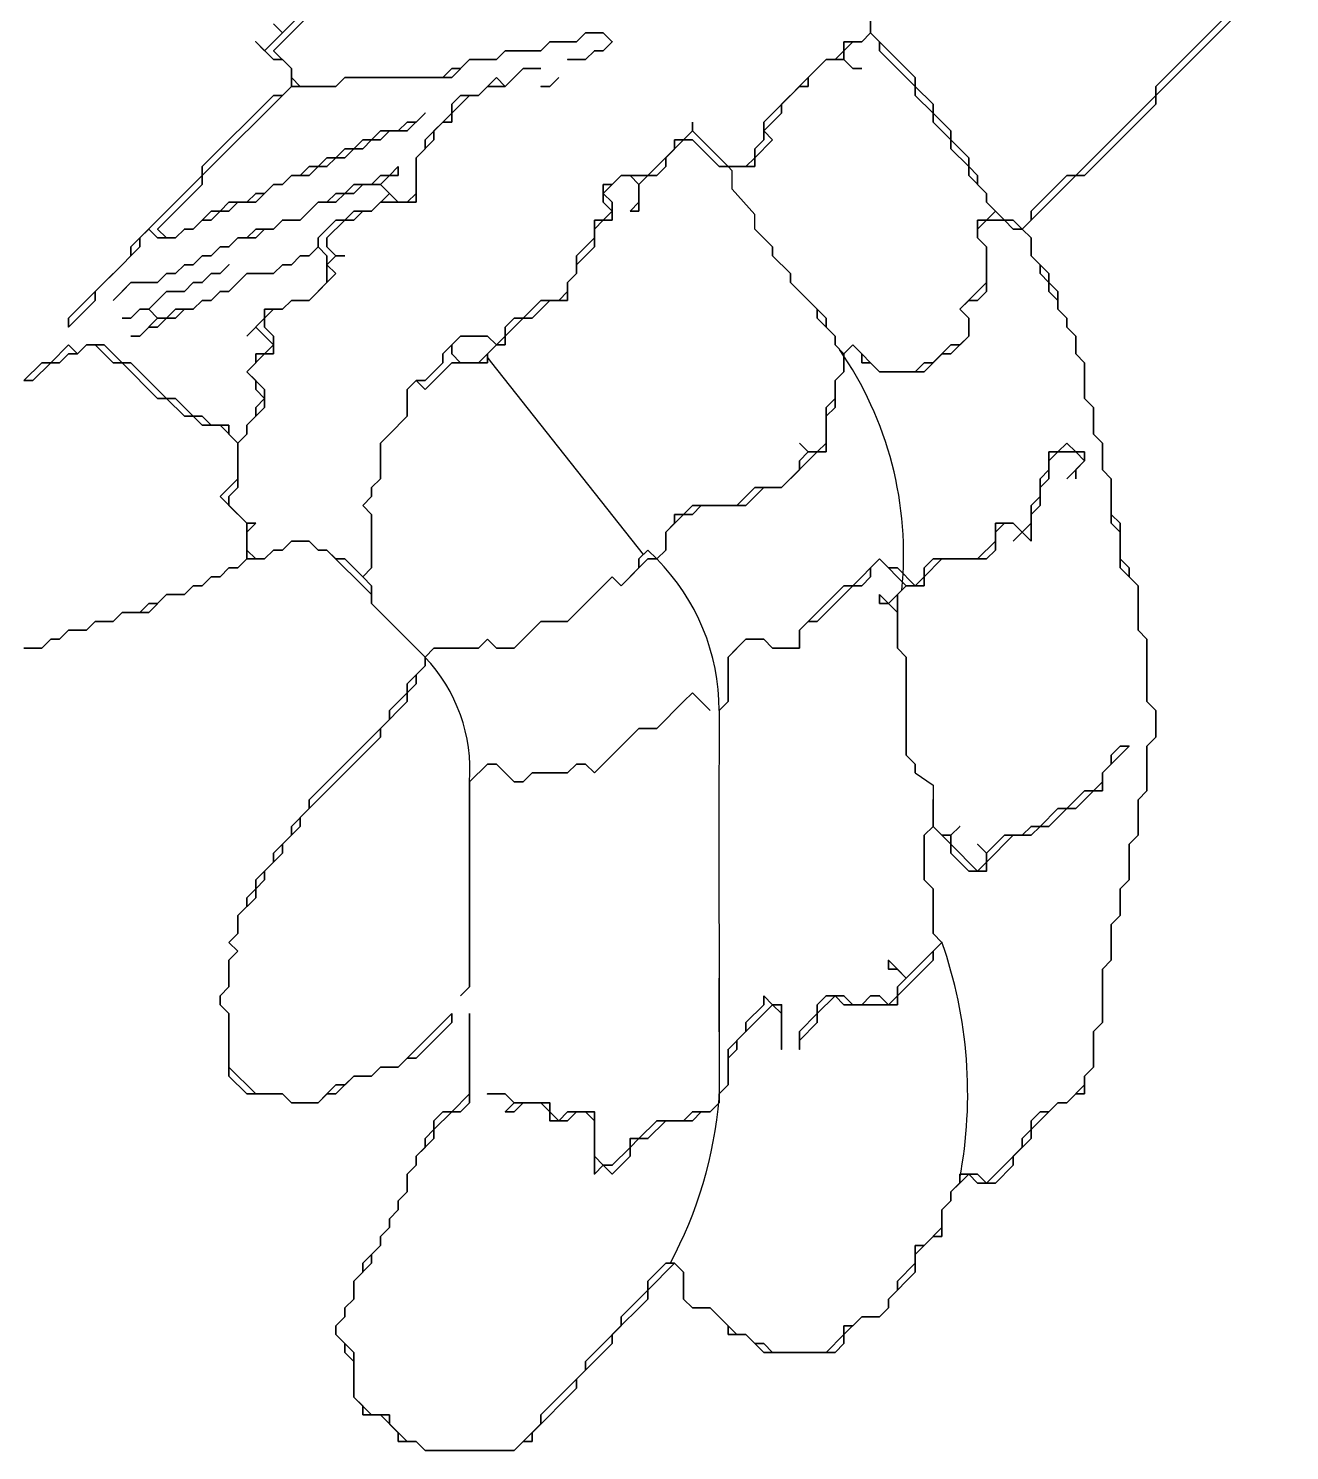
# Model space of a CAD drawing. Header units: millimetres. Extents: x 0.67 to 7.47, y 0.49 to 4.89.
# Drawn here: x 5.146 to 7.111, y 0.487 to 2.703 of the extents above; entities that cross this region are included whole.
import ezdxf

# ---------------------------------------------------------------- set-up
doc = ezdxf.new("R2010")
doc.units = ezdxf.units.MM
doc.layers.add('PDF_幾何圖形', color=7, linetype='Continuous')

msp = doc.modelspace()

# ---------------------------------------------------------------- linework, layer by layer
for p, q in [((6.2429, 2.4806), (6.2363, 2.4872)), ((6.2429, 2.4519), (6.2429, 2.4806)), ((6.278, 2.4129), (6.2429, 2.4519)), ((6.278, 2.39), (6.278, 2.4129)), ((5.8683, 2.1817), (5.8613, 2.1905)), ((6.1044, 1.8831), (5.8683, 2.1817)), ((6.528, 1.5428), (6.5558, 1.5236)), ((6.5558, 1.5236), (6.5558, 1.5011)), ((6.2224, 1.14), (6.2224, 1.0428))]:
    msp.add_line(p, q)
for centre, radius, start, end in [((5.9485, 1.8828), 0.5614, 354.3515, 34.7174), ((5.8871, 1.64), 0.3353, 0, 44.7603), ((5.5774, 1.5471), 0.2567, 355.9431, 43.3646), ((53.9636, 1.4317), 47.7416, 179.74997, 180.25003), ((5.8944, 1.0429), 0.7153, 349.3648, 19.2673), ((5.5674, 1.0907), 0.6573, 331.6773, 355.2085)]:
    msp.add_arc(centre, radius, start, end)
at = {"layer": 'PDF_幾何圖形', "lineweight": 35}
for p, q in [((7.1113, 2.8206), (6.903, 2.6122)), ((6.903, 2.5983), (7.1113, 2.8067)), ((6.4585, 2.6956), (6.4585, 2.7233)), ((6.4585, 2.7095), (6.4585, 2.6956)), ((6.4169, 2.6678), (6.4308, 2.6817)), ((6.4446, 2.6817), (6.4169, 2.6817)), ((6.4169, 2.6817), (6.4169, 2.6678)), ((6.4308, 2.6817), (6.4446, 2.6817)), ((6.4446, 2.6817), (6.4585, 2.6956)), ((6.4585, 2.6956), (6.4446, 2.6817)), ((6.4585, 2.6956), (6.4724, 2.6817)), ((6.528, 2.6261), (6.4585, 2.6956)), ((6.4724, 2.6817), (6.4724, 2.6678)), ((6.4169, 2.6678), (6.403, 2.6539)), ((6.4169, 2.6539), (6.4169, 2.6678)), ((6.4724, 2.6678), (6.528, 2.6122)), ((5.8891, 2.6122), (5.9169, 2.64)), ((5.9169, 2.64), (5.8891, 2.6122)), ((5.9169, 2.64), (5.9446, 2.64)), ((5.9446, 2.64), (5.9169, 2.64)), ((6.3891, 2.6539), (6.2919, 2.5567)), ((6.3613, 2.6261), (6.3891, 2.6539)), ((6.3891, 2.6539), (6.4169, 2.6539)), ((6.403, 2.6539), (6.3891, 2.6539)), ((6.4169, 2.6539), (6.4308, 2.64)), ((6.4308, 2.64), (6.4169, 2.6539)), ((6.4308, 2.64), (6.4446, 2.64)), ((6.4446, 2.64), (6.4308, 2.64)), ((5.8752, 2.6261), (5.8474, 2.5983)), ((5.8891, 2.6122), (5.8752, 2.6261)), ((6.3613, 2.6122), (6.3613, 2.6261)), ((6.528, 2.6122), (6.528, 2.6261)), ((5.8058, 2.5706), (5.8335, 2.5983)), ((5.8196, 2.5983), (5.8058, 2.5845)), ((5.8474, 2.5983), (5.8196, 2.5983)), ((5.8335, 2.5983), (5.8474, 2.5983)), ((5.8474, 2.5983), (5.8613, 2.6122)), ((5.8613, 2.6122), (5.8891, 2.6122)), ((6.3196, 2.5845), (6.3474, 2.6122)), ((6.3474, 2.6122), (6.3613, 2.6122)), ((6.528, 2.6122), (6.528, 2.5983)), ((6.5558, 2.5845), (6.528, 2.6122)), ((6.528, 2.5983), (6.5558, 2.5706)), ((6.903, 2.5983), (6.778, 2.4733)), ((6.903, 2.6122), (6.903, 2.5983)), ((6.903, 2.5845), (6.903, 2.5983)), ((5.8058, 2.5706), (5.7641, 2.5289)), ((5.8058, 2.5845), (5.8058, 2.5706)), ((5.8058, 2.5567), (5.8058, 2.5706)), ((6.2919, 2.5428), (6.3196, 2.5706)), ((6.3196, 2.5706), (6.3196, 2.5845)), ((6.5558, 2.5706), (6.5558, 2.5845)), ((6.5558, 2.5706), (6.5558, 2.5567)), ((6.5835, 2.5428), (6.5558, 2.5706)), ((6.7919, 2.4733), (6.903, 2.5845)), ((5.778, 2.5428), (5.7919, 2.5567)), ((5.7919, 2.5567), (5.8058, 2.5567)), ((6.1808, 2.5428), (6.1808, 2.5567)), ((6.1808, 2.5567), (6.1808, 2.5428)), ((6.2919, 2.5567), (6.2919, 2.5289)), ((6.5558, 2.5567), (6.5835, 2.5289)), ((5.7502, 2.5011), (5.778, 2.5289)), ((5.7641, 2.5289), (5.7641, 2.515)), ((5.778, 2.5289), (5.778, 2.5428)), ((6.1391, 2.5011), (6.1669, 2.5289)), ((6.1669, 2.5289), (6.153, 2.5289)), ((6.153, 2.5289), (6.153, 2.515)), ((6.1808, 2.5428), (6.1669, 2.5289)), ((6.1669, 2.5289), (6.1808, 2.5289)), ((6.2363, 2.4872), (6.1808, 2.5428)), ((6.1808, 2.5289), (6.2224, 2.4872)), ((6.278, 2.5011), (6.3058, 2.5289)), ((6.2919, 2.5289), (6.278, 2.515)), ((6.3058, 2.5289), (6.2919, 2.5428)), ((6.5835, 2.5289), (6.5835, 2.5428)), ((6.5835, 2.5289), (6.5835, 2.515)), ((6.6113, 2.5011), (6.5835, 2.5289)), ((5.7641, 2.515), (5.7502, 2.5011)), ((6.153, 2.515), (6.1113, 2.4733)), ((6.278, 2.515), (6.278, 2.5011)), ((6.5835, 2.515), (6.6113, 2.4872)), ((5.7224, 2.4872), (5.7085, 2.4733)), ((5.7224, 2.4733), (5.7224, 2.4872)), ((5.7502, 2.4317), (5.7502, 2.5011)), ((5.7502, 2.5011), (5.7502, 2.4456)), ((6.1252, 2.4733), (6.1391, 2.4872)), ((6.1391, 2.4872), (6.1391, 2.5011)), ((6.2224, 2.4872), (6.278, 2.4872)), ((6.2641, 2.4872), (6.2363, 2.4872)), ((6.278, 2.5011), (6.2641, 2.4872)), ((6.278, 2.4872), (6.278, 2.5011)), ((6.6113, 2.4872), (6.6113, 2.5011)), ((6.6113, 2.4872), (6.6113, 2.4733)), ((6.6252, 2.4733), (6.6113, 2.4872)), ((5.653, 2.4595), (5.6391, 2.4456)), ((5.6808, 2.4595), (5.653, 2.4595)), ((5.6946, 2.4733), (5.6808, 2.4595)), ((5.6946, 2.4595), (5.7085, 2.4733)), ((5.7085, 2.4733), (5.6946, 2.4733)), ((5.7224, 2.4317), (5.6946, 2.4595)), ((5.7085, 2.4733), (5.7224, 2.4733)), ((6.0419, 2.4456), (6.0696, 2.4733)), ((6.0558, 2.4595), (6.0419, 2.4595)), ((6.0419, 2.4595), (6.0419, 2.4317)), ((6.0696, 2.4733), (6.0558, 2.4595)), ((6.0696, 2.4733), (6.0835, 2.4733)), ((6.1113, 2.4733), (6.0696, 2.4733)), ((6.0835, 2.4733), (6.0974, 2.4595)), ((6.0974, 2.4595), (6.1113, 2.4733)), ((6.0974, 2.4595), (6.0974, 2.4317)), ((6.0974, 2.4178), (6.0974, 2.4595)), ((6.1113, 2.4733), (6.1252, 2.4733)), ((6.6113, 2.4733), (6.6391, 2.4456)), ((6.6252, 2.4595), (6.6252, 2.4733)), ((6.6391, 2.4456), (6.6252, 2.4595)), ((6.6946, 2.39), (6.778, 2.4733)), ((6.7641, 2.4733), (6.7085, 2.4178)), ((6.778, 2.4733), (6.7641, 2.4733)), ((6.778, 2.4733), (6.7919, 2.4733)), ((5.6252, 2.4456), (5.6113, 2.4317)), ((5.6391, 2.4456), (5.6252, 2.4456)), ((5.7502, 2.4456), (5.7363, 2.4317)), ((6.0558, 2.4317), (6.0419, 2.4456)), ((6.6391, 2.4456), (6.6391, 2.4317)), ((6.6391, 2.4317), (6.6391, 2.4456)), ((5.5974, 2.4317), (5.5696, 2.4039)), ((5.6113, 2.4317), (5.5974, 2.4317)), ((5.653, 2.4039), (5.6669, 2.4178)), ((5.6669, 2.4178), (5.6808, 2.4178)), ((5.6808, 2.4178), (5.6946, 2.4317)), ((5.6946, 2.4317), (5.7502, 2.4317)), ((5.7363, 2.4317), (5.7224, 2.4317)), ((6.0419, 2.4317), (6.0558, 2.4178)), ((6.0558, 2.4178), (6.0419, 2.4039)), ((6.0558, 2.4039), (6.0558, 2.4317)), ((6.0974, 2.4317), (6.0835, 2.4178)), ((6.0835, 2.4178), (6.0974, 2.4178)), ((6.6391, 2.4317), (6.653, 2.4178)), ((6.6669, 2.4039), (6.6391, 2.4317)), ((6.653, 2.4178), (6.6391, 2.4039)), ((6.7085, 2.4178), (6.7085, 2.4039)), ((5.5419, 2.4039), (5.528, 2.39)), ((5.5696, 2.4039), (5.5419, 2.4039)), ((5.6113, 2.3761), (5.6391, 2.4039)), ((5.6391, 2.4039), (5.653, 2.4039)), ((6.028, 2.39), (6.0419, 2.4039)), ((6.0419, 2.4039), (6.028, 2.4039)), ((6.028, 2.4039), (6.028, 2.3761)), ((6.0419, 2.4039), (6.0558, 2.4039)), ((6.6391, 2.4039), (6.6252, 2.4039)), ((6.6252, 2.4039), (6.6252, 2.3761)), ((6.6252, 2.39), (6.6391, 2.4039)), ((6.6391, 2.4039), (6.6669, 2.4039)), ((6.6669, 2.4039), (6.6808, 2.39)), ((6.6808, 2.4039), (6.6669, 2.4039)), ((6.6946, 2.39), (6.6808, 2.4039)), ((6.7085, 2.4039), (6.6946, 2.39)), ((5.4724, 2.3761), (5.4585, 2.3622)), ((5.4863, 2.3761), (5.4724, 2.3761)), ((5.5002, 2.39), (5.4863, 2.3761)), ((5.528, 2.39), (5.5002, 2.39)), ((5.6113, 2.3622), (5.6113, 2.3761)), ((6.028, 2.3761), (6.0002, 2.3483)), ((6.028, 2.3622), (6.028, 2.39)), ((6.3058, 2.3622), (6.278, 2.39)), ((6.278, 2.39), (6.3058, 2.3622)), ((6.6252, 2.3761), (6.6252, 2.39)), ((6.6252, 2.3761), (6.6391, 2.3622)), ((6.6391, 2.3622), (6.6252, 2.3761)), ((6.6808, 2.39), (6.6946, 2.39)), ((6.6946, 2.39), (6.7085, 2.3761)), ((6.7085, 2.3761), (6.6946, 2.39)), ((6.7085, 2.3761), (6.7085, 2.3483)), ((6.7085, 2.3483), (6.7085, 2.3761)), ((5.4169, 2.3483), (5.403, 2.3345)), ((5.4308, 2.3483), (5.4169, 2.3483)), ((5.4446, 2.3622), (5.4308, 2.3483)), ((5.4585, 2.3622), (5.4446, 2.3622)), ((5.5558, 2.3345), (5.5696, 2.3483)), ((5.5696, 2.3483), (5.5835, 2.3483)), ((5.5835, 2.3483), (5.5974, 2.3622)), ((5.5974, 2.3622), (5.6113, 2.3483)), ((5.6252, 2.3483), (5.6113, 2.3622)), ((5.6113, 2.3345), (5.6252, 2.3483)), ((5.6113, 2.3483), (5.6113, 2.3067)), ((5.6252, 2.3483), (5.6391, 2.3483)), ((5.6391, 2.3483), (5.6252, 2.3483)), ((6.0002, 2.3345), (6.028, 2.3622)), ((6.0002, 2.3483), (6.0002, 2.3206)), ((6.3058, 2.3483), (6.3058, 2.3622)), ((6.3058, 2.3622), (6.3058, 2.3483)), ((6.3335, 2.3206), (6.3058, 2.3483)), ((6.3058, 2.3483), (6.3335, 2.3206)), ((6.6391, 2.3622), (6.6391, 2.3067)), ((6.6391, 2.2928), (6.6391, 2.3622)), ((6.7085, 2.3483), (6.7224, 2.3345)), ((6.7363, 2.3206), (6.7085, 2.3483)), ((5.3891, 2.3345), (5.3752, 2.3206)), ((5.403, 2.3345), (5.3891, 2.3345)), ((5.528, 2.3206), (5.5419, 2.3345)), ((5.5419, 2.3345), (5.5558, 2.3345)), ((5.6252, 2.3206), (5.6113, 2.3345)), ((6.0002, 2.3206), (6.0002, 2.3345)), ((6.7224, 2.3345), (6.7224, 2.3206)), ((5.3058, 2.3067), (5.278, 2.2789)), ((5.2919, 2.2928), (5.3058, 2.3067)), ((5.3474, 2.3067), (5.3058, 2.3067)), ((5.3058, 2.3067), (5.3474, 2.3067)), ((5.3613, 2.3206), (5.3474, 2.3067)), ((5.3752, 2.3206), (5.3613, 2.3206)), ((5.4585, 2.2928), (5.4863, 2.3206)), ((5.5141, 2.3206), (5.528, 2.3206)), ((5.5835, 2.2789), (5.6252, 2.3206)), ((5.6113, 2.3067), (5.5835, 2.2789)), ((5.9863, 2.3067), (6.0002, 2.3206)), ((6.0002, 2.3206), (5.9863, 2.3067)), ((5.9863, 2.2789), (5.9863, 2.3067)), ((5.9863, 2.3067), (5.9863, 2.2928)), ((6.3335, 2.3067), (6.3335, 2.3206)), ((6.3335, 2.3206), (6.3335, 2.3067)), ((6.3891, 2.2511), (6.3335, 2.3067)), ((6.3335, 2.3067), (6.3752, 2.265)), ((6.6391, 2.3067), (6.5974, 2.265)), ((6.7224, 2.3206), (6.7363, 2.3067)), ((6.7363, 2.3067), (6.7363, 2.3206)), ((6.7363, 2.3067), (6.7363, 2.2928)), ((6.7502, 2.2928), (6.7363, 2.3067)), ((5.3613, 2.2928), (5.3335, 2.265)), ((5.4308, 2.2789), (5.4446, 2.2928)), ((5.4446, 2.2928), (5.4585, 2.2928)), ((5.9863, 2.2928), (5.9724, 2.2789)), ((6.6252, 2.2789), (6.6391, 2.2928)), ((6.7363, 2.2928), (6.7502, 2.2789)), ((6.7502, 2.265), (6.7502, 2.2928)), ((5.3196, 2.265), (5.3058, 2.2511)), ((5.3058, 2.2511), (5.3196, 2.265)), ((5.3335, 2.265), (5.3196, 2.265)), ((5.3196, 2.265), (5.3335, 2.265)), ((5.3335, 2.265), (5.3474, 2.2511)), ((5.3752, 2.2511), (5.3891, 2.265)), ((5.3891, 2.265), (5.403, 2.265)), ((5.403, 2.265), (5.4169, 2.2789)), ((5.4169, 2.2789), (5.4308, 2.2789)), ((5.5141, 2.2511), (5.528, 2.265)), ((5.5419, 2.265), (5.5141, 2.265)), ((5.5141, 2.265), (5.5141, 2.2511)), ((5.528, 2.265), (5.5419, 2.265)), ((5.5419, 2.265), (5.5558, 2.2789)), ((5.5558, 2.2789), (5.5419, 2.265)), ((5.5558, 2.2789), (5.5835, 2.2789)), ((5.5835, 2.2789), (5.5558, 2.2789)), ((5.9446, 2.2789), (5.9169, 2.2511)), ((5.9308, 2.2511), (5.9585, 2.2789)), ((5.9724, 2.2789), (5.9446, 2.2789)), ((5.9585, 2.2789), (5.9863, 2.2789)), ((6.3752, 2.265), (6.3752, 2.2511)), ((6.5974, 2.265), (6.6113, 2.2789)), ((6.5974, 2.265), (6.6113, 2.2511)), ((6.6113, 2.2511), (6.5974, 2.265)), ((6.6113, 2.2789), (6.6252, 2.2789)), ((6.7502, 2.2789), (6.7502, 2.265)), ((6.7502, 2.265), (6.7641, 2.2511)), ((6.7641, 2.2511), (6.7502, 2.265)), ((5.3058, 2.2511), (5.2919, 2.2511)), ((5.2919, 2.2511), (5.3058, 2.2511)), ((5.3474, 2.2511), (5.3196, 2.2233)), ((5.3474, 2.2372), (5.3613, 2.2511)), ((5.3613, 2.2511), (5.3752, 2.2511)), ((5.5141, 2.2511), (5.4863, 2.2233)), ((5.5141, 2.2372), (5.5141, 2.2511)), ((5.8891, 2.2233), (5.9169, 2.2511)), ((5.903, 2.2511), (5.8891, 2.2372)), ((5.9169, 2.2511), (5.903, 2.2511)), ((5.9169, 2.2511), (5.9308, 2.2511)), ((6.3752, 2.2511), (6.403, 2.2233)), ((6.3891, 2.2372), (6.3891, 2.2511)), ((6.6113, 2.2511), (6.6113, 2.2233)), ((6.6113, 2.2233), (6.6113, 2.2511)), ((6.7641, 2.2511), (6.7641, 2.2372)), ((6.7641, 2.2372), (6.7641, 2.2511)), ((5.3196, 2.2233), (5.3058, 2.2233)), ((5.3058, 2.2233), (5.3196, 2.2233)), ((5.3196, 2.2233), (5.3335, 2.2372)), ((5.3335, 2.2372), (5.3474, 2.2372)), ((5.4863, 2.2233), (5.5002, 2.2372)), ((5.5002, 2.2372), (5.528, 2.2095)), ((5.528, 2.2233), (5.5141, 2.2372)), ((5.528, 2.1956), (5.528, 2.2233)), ((5.8196, 2.2233), (5.7919, 2.1956)), ((5.8613, 2.2233), (5.8196, 2.2233)), ((5.8752, 2.2095), (5.8613, 2.2233)), ((5.8891, 2.2233), (5.8752, 2.2095)), ((5.8891, 2.2372), (5.8891, 2.2233)), ((5.8891, 2.2095), (5.8891, 2.2233)), ((6.403, 2.2233), (6.3891, 2.2372)), ((6.403, 2.2095), (6.403, 2.2233)), ((6.403, 2.2233), (6.403, 2.2095)), ((6.5835, 2.1956), (6.6113, 2.2233)), ((6.6113, 2.2233), (6.5974, 2.2095)), ((6.7641, 2.2372), (6.778, 2.2233)), ((6.778, 2.2233), (6.7641, 2.2372)), ((6.778, 2.2233), (6.778, 2.1956)), ((6.778, 2.1956), (6.778, 2.2233)), ((5.2085, 2.2095), (5.1808, 2.1817)), ((5.1946, 2.1817), (5.2085, 2.1956)), ((5.2224, 2.1956), (5.2085, 2.2095)), ((5.2085, 2.1956), (5.2224, 2.1956)), ((5.2363, 2.2095), (5.2224, 2.1956)), ((5.2224, 2.1956), (5.2363, 2.2095)), ((5.2641, 2.2095), (5.2363, 2.2095)), ((5.2363, 2.2095), (5.2502, 2.2095)), ((5.2502, 2.2095), (5.278, 2.1817)), ((5.2919, 2.1817), (5.2641, 2.2095)), ((5.4863, 2.1678), (5.5141, 2.1956)), ((5.5141, 2.1956), (5.5002, 2.1956)), ((5.5002, 2.1956), (5.5002, 2.1817)), ((5.528, 2.2095), (5.5141, 2.1956)), ((5.5141, 2.1956), (5.528, 2.1956)), ((5.7919, 2.1956), (5.7919, 2.1817)), ((5.8613, 2.1956), (5.8752, 2.2095)), ((5.8613, 2.1817), (5.8613, 2.1956)), ((5.8752, 2.2095), (5.8891, 2.2095)), ((6.4169, 2.1956), (6.403, 2.2095)), ((6.403, 2.2095), (6.4169, 2.1956)), ((6.4308, 2.2095), (6.4169, 2.1956)), ((6.4169, 2.1956), (6.4308, 2.2095)), ((6.4169, 2.1956), (6.4169, 2.1678)), ((6.4169, 2.1678), (6.4169, 2.1956)), ((6.4724, 2.1678), (6.4308, 2.2095)), ((6.4308, 2.2095), (6.4446, 2.1956)), ((6.4446, 2.1956), (6.4446, 2.1817)), ((6.5419, 2.1678), (6.5696, 2.1956)), ((6.5835, 2.2095), (6.5558, 2.1817)), ((6.5696, 2.1956), (6.5835, 2.1956)), ((6.5974, 2.2095), (6.5835, 2.2095)), ((6.778, 2.1956), (6.7919, 2.1817)), ((6.7919, 2.1817), (6.778, 2.1956)), ((5.1669, 2.1817), (5.1391, 2.1539)), ((5.153, 2.1539), (5.1808, 2.1817)), ((5.1808, 2.1817), (5.1669, 2.1817)), ((5.1808, 2.1817), (5.1946, 2.1817)), ((5.278, 2.1817), (5.2919, 2.1817)), ((5.3058, 2.1817), (5.2919, 2.1817)), ((5.2919, 2.1817), (5.3474, 2.1261)), ((5.3613, 2.1261), (5.3058, 2.1817)), ((5.5002, 2.1817), (5.4863, 2.1678)), ((5.7641, 2.14), (5.8058, 2.1817)), ((5.7919, 2.1817), (5.7641, 2.1539)), ((5.8058, 2.1817), (5.8613, 2.1817)), ((6.4446, 2.1817), (6.4585, 2.1817)), ((6.4585, 2.1817), (6.4724, 2.1678)), ((6.5419, 2.1817), (6.528, 2.1678)), ((6.5558, 2.1817), (6.5419, 2.1817)), ((6.7919, 2.1817), (6.7919, 2.1261)), ((6.7919, 2.1261), (6.7919, 2.1817)), ((5.1391, 2.1539), (5.153, 2.1539)), ((5.5141, 2.14), (5.4863, 2.1678)), ((5.4863, 2.1678), (5.5002, 2.1539)), ((5.5002, 2.1539), (5.5002, 2.14)), ((5.7363, 2.14), (5.7502, 2.1539)), ((5.7502, 2.1539), (5.7363, 2.14)), ((5.7502, 2.1539), (5.7641, 2.14)), ((5.7641, 2.1539), (5.7502, 2.1539)), ((6.4169, 2.1678), (6.403, 2.1539)), ((6.403, 2.1539), (6.4169, 2.1678)), ((6.403, 2.1539), (6.403, 2.1261)), ((6.403, 2.1122), (6.403, 2.1539)), ((6.528, 2.1678), (6.4724, 2.1678)), ((6.4724, 2.1678), (6.5419, 2.1678)), ((5.5002, 2.14), (5.5141, 2.1261)), ((5.5141, 2.1122), (5.5141, 2.14)), ((5.7363, 2.1122), (5.7363, 2.14)), ((5.7363, 2.14), (5.7363, 2.0983)), ((5.3474, 2.1261), (5.3613, 2.1261)), ((5.3752, 2.1261), (5.3613, 2.1261)), ((5.3613, 2.1261), (5.3891, 2.0983)), ((5.403, 2.0983), (5.3752, 2.1261)), ((5.4863, 2.0845), (5.5141, 2.1122)), ((5.5141, 2.1261), (5.5002, 2.1122)), ((5.5002, 2.1122), (5.5002, 2.0983)), ((6.403, 2.1261), (6.3891, 2.1122)), ((6.3891, 2.1122), (6.3891, 2.0567)), ((6.3891, 2.0983), (6.403, 2.1122)), ((6.7919, 2.1261), (6.8058, 2.1122)), ((6.8058, 2.1122), (6.7919, 2.1261)), ((6.8058, 2.1122), (6.8058, 2.0706)), ((6.8058, 2.0706), (6.8058, 2.1122)), ((5.3891, 2.0983), (5.403, 2.0983)), ((5.4169, 2.0983), (5.403, 2.0983)), ((5.403, 2.0983), (5.4169, 2.0845)), ((5.4308, 2.0845), (5.4169, 2.0983)), ((5.4169, 2.0845), (5.4446, 2.0845)), ((5.4585, 2.0845), (5.4308, 2.0845)), ((5.4446, 2.0845), (5.4724, 2.0567)), ((5.4585, 2.0706), (5.4585, 2.0845)), ((5.5002, 2.0983), (5.4863, 2.0845)), ((5.4863, 2.0706), (5.4863, 2.0845)), ((5.4863, 2.0845), (5.4863, 2.0706)), ((5.7363, 2.0983), (5.7085, 2.0706)), ((5.7224, 2.0845), (5.7363, 2.0983)), ((6.3891, 2.0428), (6.3891, 2.0983)), ((5.4724, 2.0567), (5.4585, 2.0706)), ((5.4724, 2.0567), (5.4863, 2.0706)), ((5.4863, 2.0706), (5.4724, 2.0567)), ((5.6946, 2.0567), (5.7085, 2.0706)), ((6.8058, 2.0706), (6.8196, 2.0567)), ((6.8196, 2.0567), (6.8058, 2.0706)), ((5.4724, 1.9872), (5.4724, 2.0567)), ((5.4724, 2.0567), (5.4724, 2.0011)), ((5.6946, 2.0011), (5.6946, 2.0567)), ((5.6946, 2.0567), (5.6946, 2.0011)), ((6.3196, 1.9872), (6.3752, 2.0428)), ((6.3613, 2.0428), (6.3474, 2.0567)), ((6.3474, 2.0567), (6.3613, 2.0428)), ((6.3613, 2.0428), (6.3474, 2.0289)), ((6.3752, 2.0428), (6.3613, 2.0428)), ((6.3891, 2.0567), (6.3752, 2.0428)), ((6.3752, 2.0428), (6.3891, 2.0428)), ((6.7502, 2.0428), (6.7363, 2.0428)), ((6.7363, 2.0428), (6.7363, 2.015)), ((6.7363, 2.0289), (6.7502, 2.0428)), ((6.7641, 2.0567), (6.7502, 2.0428)), ((6.7502, 2.0428), (6.778, 2.0428)), ((6.778, 2.0428), (6.7641, 2.0567)), ((6.778, 2.0428), (6.7919, 2.0289)), ((6.7919, 2.0428), (6.778, 2.0428)), ((6.7919, 2.0289), (6.7919, 2.0428)), ((6.8196, 2.0567), (6.8196, 2.015)), ((6.8196, 2.015), (6.8196, 2.0567)), ((6.3474, 2.0289), (6.3474, 2.015)), ((6.7363, 2.0011), (6.7363, 2.0289)), ((6.7919, 2.0289), (6.7641, 2.0011)), ((6.778, 2.015), (6.7919, 2.0289)), ((5.4724, 2.0011), (5.4446, 1.9733)), ((5.6808, 1.9872), (5.6946, 2.0011)), ((5.6946, 2.0011), (5.6808, 1.9872)), ((6.3474, 2.015), (6.3196, 1.9872)), ((6.7363, 2.015), (6.7224, 2.0011)), ((6.7224, 2.0011), (6.7224, 1.9733)), ((6.7224, 1.9872), (6.7363, 2.0011)), ((6.778, 2.0011), (6.778, 2.015)), ((6.8196, 2.015), (6.8335, 2.0011)), ((6.8335, 2.0011), (6.8196, 2.015)), ((6.8335, 2.0011), (6.8335, 1.9317)), ((6.8335, 1.9456), (6.8335, 2.0011)), ((5.4446, 1.9733), (5.4863, 1.9317)), ((5.4585, 1.9733), (5.4724, 1.9872)), ((5.4585, 1.9595), (5.4585, 1.9733)), ((5.6669, 1.9595), (5.6808, 1.9733)), ((5.6808, 1.9733), (5.6669, 1.9595)), ((5.6808, 1.9733), (5.6808, 1.9872)), ((5.6808, 1.9872), (5.6808, 1.9733)), ((6.278, 1.9872), (6.2502, 1.9595)), ((6.2641, 1.9595), (6.2919, 1.9872)), ((6.3196, 1.9872), (6.278, 1.9872)), ((6.2919, 1.9872), (6.3196, 1.9872)), ((6.7224, 1.9733), (6.7085, 1.9595)), ((6.7224, 1.9595), (6.7224, 1.9872)), ((5.4863, 1.9317), (5.4585, 1.9595)), ((5.6808, 1.9456), (5.6669, 1.9595)), ((5.6669, 1.9595), (5.6808, 1.9456)), ((6.1808, 1.9595), (6.1669, 1.9456)), ((6.2502, 1.9595), (6.1808, 1.9595)), ((6.1808, 1.9456), (6.1946, 1.9595)), ((6.1946, 1.9595), (6.2641, 1.9595)), ((6.7085, 1.9595), (6.7085, 1.9317)), ((6.7085, 1.9456), (6.7224, 1.9595)), ((5.4863, 1.9178), (5.5002, 1.9317)), ((5.5002, 1.9317), (5.4863, 1.9317)), ((5.4863, 1.9317), (5.4863, 1.8761)), ((5.6808, 1.8622), (5.6808, 1.9456)), ((5.6808, 1.9456), (5.6808, 1.8622)), ((6.1391, 1.9178), (6.1669, 1.9456)), ((6.153, 1.9317), (6.1391, 1.9178)), ((6.1669, 1.9456), (6.153, 1.9456)), ((6.153, 1.9456), (6.153, 1.9317)), ((6.1669, 1.9456), (6.1808, 1.9456)), ((6.6808, 1.9317), (6.653, 1.9317)), ((6.653, 1.9317), (6.653, 1.9039)), ((6.653, 1.9178), (6.6669, 1.9317)), ((6.6669, 1.9317), (6.6808, 1.9317)), ((6.6946, 1.9178), (6.6808, 1.9317)), ((6.6808, 1.9317), (6.6946, 1.9178)), ((6.7085, 1.9317), (6.6946, 1.9178)), ((6.7085, 1.9039), (6.7085, 1.9456)), ((6.8474, 1.9317), (6.8335, 1.9456)), ((6.8335, 1.9317), (6.8474, 1.9178)), ((6.8474, 1.8761), (6.8474, 1.9317)), ((5.4863, 1.89), (5.4863, 1.9178)), ((6.1391, 1.9178), (6.1391, 1.89)), ((6.1391, 1.89), (6.1391, 1.9178)), ((6.653, 1.89), (6.653, 1.9178)), ((6.6946, 1.9178), (6.6808, 1.9039)), ((6.6808, 1.9039), (6.6946, 1.9178)), ((6.6946, 1.9178), (6.7085, 1.9039)), ((6.8474, 1.9178), (6.8474, 1.8622)), ((5.5002, 1.8761), (5.4863, 1.89)), ((5.528, 1.89), (5.5141, 1.8761)), ((5.5141, 1.8761), (5.528, 1.89)), ((5.5419, 1.89), (5.528, 1.89)), ((5.528, 1.89), (5.5419, 1.89)), ((5.5558, 1.9039), (5.5419, 1.89)), ((5.5419, 1.89), (5.5558, 1.9039)), ((5.5835, 1.9039), (5.5558, 1.9039)), ((5.5558, 1.9039), (5.5835, 1.9039)), ((5.5974, 1.89), (5.5835, 1.9039)), ((5.5835, 1.9039), (5.5974, 1.89)), ((5.6113, 1.89), (5.5974, 1.89)), ((5.5974, 1.89), (5.6113, 1.89)), ((5.6252, 1.8761), (5.6113, 1.89)), ((5.6113, 1.89), (5.6808, 1.8206)), ((6.1113, 1.89), (6.0974, 1.8761)), ((6.1252, 1.8761), (6.1113, 1.89)), ((6.1391, 1.89), (6.1252, 1.8761)), ((6.1252, 1.8761), (6.1391, 1.89)), ((6.653, 1.9039), (6.6252, 1.8761)), ((6.6391, 1.8761), (6.653, 1.89)), ((5.4585, 1.8622), (5.4446, 1.8483)), ((5.4446, 1.8483), (5.4585, 1.8622)), ((5.4724, 1.8622), (5.4585, 1.8622)), ((5.4585, 1.8622), (5.4724, 1.8622)), ((5.4863, 1.8761), (5.4724, 1.8622)), ((5.4724, 1.8622), (5.4863, 1.8761)), ((5.4863, 1.8761), (5.5141, 1.8761)), ((5.5141, 1.8761), (5.5002, 1.8761)), ((5.6391, 1.8761), (5.6252, 1.8761)), ((5.6669, 1.8483), (5.6391, 1.8761)), ((5.6669, 1.8483), (5.6808, 1.8622)), ((5.6808, 1.8622), (5.6669, 1.8483)), ((6.0696, 1.8345), (6.1113, 1.8761)), ((6.0974, 1.8622), (6.0696, 1.8345)), ((6.0974, 1.8761), (6.0974, 1.8622)), ((6.1113, 1.8761), (6.1252, 1.8761)), ((6.4724, 1.8761), (6.4308, 1.8345)), ((6.4585, 1.8622), (6.4724, 1.8761)), ((6.4585, 1.8483), (6.4585, 1.8622)), ((6.4863, 1.8622), (6.4724, 1.8761)), ((6.4724, 1.8761), (6.5141, 1.8345)), ((6.5002, 1.8622), (6.4863, 1.8622)), ((6.528, 1.8345), (6.5002, 1.8622)), ((6.5558, 1.8761), (6.5419, 1.8622)), ((6.5419, 1.8483), (6.5696, 1.8761)), ((6.5419, 1.8622), (6.5419, 1.8483)), ((6.6252, 1.8761), (6.5558, 1.8761)), ((6.5696, 1.8761), (6.6391, 1.8761)), ((6.8613, 1.8622), (6.8474, 1.8761)), ((6.8474, 1.8622), (6.8752, 1.8345)), ((6.8613, 1.8483), (6.8613, 1.8622)), ((5.4308, 1.8483), (5.4169, 1.8345)), ((5.4169, 1.8345), (5.4308, 1.8483)), ((5.4446, 1.8483), (5.4308, 1.8483)), ((5.4308, 1.8483), (5.4446, 1.8483)), ((5.6808, 1.8345), (5.6669, 1.8483)), ((6.0558, 1.8483), (6.0141, 1.8067)), ((6.0696, 1.8345), (6.0558, 1.8483)), ((6.4446, 1.8345), (6.4585, 1.8483)), ((6.5419, 1.8483), (6.528, 1.8345)), ((6.5419, 1.8345), (6.5419, 1.8483)), ((6.8752, 1.8345), (6.8613, 1.8483)), ((5.3335, 1.7928), (5.3613, 1.8206)), ((5.3613, 1.8206), (5.3474, 1.8067)), ((5.3891, 1.8206), (5.3613, 1.8206)), ((5.3613, 1.8206), (5.3891, 1.8206)), ((5.403, 1.8345), (5.3891, 1.8206)), ((5.3891, 1.8206), (5.403, 1.8345)), ((5.4169, 1.8345), (5.403, 1.8345)), ((5.403, 1.8345), (5.4169, 1.8345)), ((5.6808, 1.8206), (5.6808, 1.8345)), ((5.6808, 1.8206), (5.6808, 1.8067)), ((5.9863, 1.7789), (6.028, 1.8206)), ((6.4169, 1.8345), (6.3474, 1.765)), ((6.3752, 1.7789), (6.4308, 1.8345)), ((6.4308, 1.8345), (6.4169, 1.8345)), ((6.4308, 1.8345), (6.4446, 1.8345)), ((6.4863, 1.8067), (6.4724, 1.8206)), ((6.4724, 1.8206), (6.4724, 1.8067)), ((6.5141, 1.8345), (6.4863, 1.8067)), ((6.5002, 1.8206), (6.5141, 1.8345)), ((6.5002, 1.7372), (6.5002, 1.8206)), ((6.5141, 1.8345), (6.5419, 1.8345)), ((6.8752, 1.8345), (6.8752, 1.765)), ((6.8752, 1.765), (6.8752, 1.8345)), ((5.3335, 1.8067), (5.3196, 1.7928)), ((5.3474, 1.8067), (5.3335, 1.8067)), ((5.6808, 1.8067), (5.7641, 1.7233)), ((6.4724, 1.8067), (6.4863, 1.8067)), ((6.4863, 1.8067), (6.5002, 1.7928)), ((5.2502, 1.7789), (5.2363, 1.765)), ((5.2363, 1.765), (5.2502, 1.7789)), ((5.278, 1.7789), (5.2502, 1.7789)), ((5.2502, 1.7789), (5.278, 1.7789)), ((5.2919, 1.7928), (5.278, 1.7789)), ((5.278, 1.7789), (5.2919, 1.7928)), ((5.3196, 1.7928), (5.2919, 1.7928)), ((5.2919, 1.7928), (5.3335, 1.7928)), ((5.903, 1.7372), (5.9446, 1.7789)), ((5.9724, 1.7789), (5.9446, 1.7789)), ((5.9446, 1.7789), (5.9863, 1.7789)), ((6.3474, 1.765), (6.3613, 1.7789)), ((6.3613, 1.7789), (6.3752, 1.7789)), ((6.5002, 1.7928), (6.5002, 1.7372)), ((5.1808, 1.7511), (5.1669, 1.7372)), ((5.1669, 1.7372), (5.1808, 1.7511)), ((5.1946, 1.7511), (5.1808, 1.7511)), ((5.1808, 1.7511), (5.1946, 1.7511)), ((5.2085, 1.765), (5.1946, 1.7511)), ((5.1946, 1.7511), (5.2085, 1.765)), ((5.2363, 1.765), (5.2085, 1.765)), ((5.2085, 1.765), (5.2363, 1.765)), ((5.8474, 1.7372), (5.8613, 1.7511)), ((5.8752, 1.7372), (5.8613, 1.7511)), ((5.8613, 1.7511), (5.8752, 1.7372)), ((5.9308, 1.765), (5.903, 1.7372)), ((6.2363, 1.7233), (6.2641, 1.7511)), ((6.2641, 1.7511), (6.2919, 1.7511)), ((6.2919, 1.7511), (6.3058, 1.7372)), ((6.3474, 1.765), (6.3474, 1.7511)), ((6.3474, 1.7372), (6.3474, 1.765)), ((6.8752, 1.765), (6.8891, 1.7511)), ((6.8891, 1.7511), (6.8752, 1.765)), ((6.8891, 1.7511), (6.8891, 1.6539)), ((6.8891, 1.6539), (6.8891, 1.7511)), ((5.1391, 1.7372), (5.1669, 1.7372)), ((5.1669, 1.7372), (5.153, 1.7372)), ((5.7641, 1.7233), (5.7502, 1.7372)), ((5.778, 1.7372), (5.7641, 1.7233)), ((5.7641, 1.7233), (5.778, 1.7372)), ((5.8335, 1.7372), (5.778, 1.7372)), ((5.778, 1.7372), (5.8474, 1.7372)), ((5.903, 1.7372), (5.8752, 1.7372)), ((5.8752, 1.7372), (5.903, 1.7372)), ((6.2502, 1.7372), (6.2363, 1.7233)), ((6.3058, 1.7372), (6.3474, 1.7372)), ((6.3335, 1.7372), (6.3196, 1.7372)), ((6.5002, 1.7372), (6.5141, 1.7233)), ((6.5141, 1.7233), (6.5002, 1.7372)), ((5.7641, 1.7095), (5.7363, 1.6817)), ((5.7502, 1.6956), (5.7641, 1.7095)), ((5.7641, 1.7233), (5.7641, 1.7095)), ((5.7641, 1.7095), (5.7641, 1.7233)), ((6.2363, 1.7233), (6.2363, 1.6678)), ((6.2363, 1.6539), (6.2363, 1.7233)), ((6.5141, 1.7233), (6.5141, 1.5706)), ((6.5141, 1.5706), (6.5141, 1.7233)), ((5.7502, 1.6817), (5.7502, 1.6956)), ((5.7363, 1.6678), (5.7085, 1.64)), ((5.7363, 1.6817), (5.7363, 1.6678)), ((5.7363, 1.6678), (5.7502, 1.6817)), ((5.7363, 1.6539), (5.7363, 1.6678)), ((6.1669, 1.6539), (6.1808, 1.6678)), ((6.1808, 1.6678), (6.1946, 1.6539)), ((5.6946, 1.6122), (5.7363, 1.6539)), ((5.7085, 1.64), (5.7085, 1.6261)), ((6.1669, 1.6539), (6.1252, 1.6122)), ((6.2085, 1.64), (6.1946, 1.6539)), ((6.2224, 1.64), (6.2363, 1.6539)), ((6.8891, 1.6539), (6.903, 1.64)), ((6.903, 1.64), (6.8891, 1.6539)), ((6.903, 1.64), (6.903, 1.5983)), ((6.903, 1.5983), (6.903, 1.64)), ((5.7085, 1.6261), (5.5835, 1.5011)), ((6.1252, 1.6122), (6.1391, 1.6261)), ((5.5696, 1.4733), (5.6946, 1.5983)), ((5.6946, 1.5983), (5.6946, 1.6122)), ((6.0974, 1.6122), (6.028, 1.5428)), ((6.1252, 1.6122), (6.0974, 1.6122)), ((6.1113, 1.6122), (6.1252, 1.6122)), ((6.903, 1.5983), (6.8891, 1.5845)), ((6.8891, 1.5845), (6.903, 1.5983)), ((6.8891, 1.5845), (6.8891, 1.515)), ((6.8891, 1.515), (6.8891, 1.5845)), ((5.8613, 1.5567), (5.8335, 1.5289)), ((5.8335, 1.5289), (5.8613, 1.5567)), ((5.8613, 1.5567), (5.8752, 1.5567)), ((5.8752, 1.5567), (5.903, 1.5289)), ((5.9863, 1.5428), (6.0002, 1.5567)), ((6.0002, 1.5567), (6.0141, 1.5567)), ((6.028, 1.5428), (6.0141, 1.5567)), ((6.0141, 1.5567), (6.028, 1.5428)), ((6.028, 1.5428), (6.0419, 1.5567)), ((6.5141, 1.5706), (6.528, 1.5567)), ((6.528, 1.5567), (6.5141, 1.5706)), ((6.528, 1.5567), (6.528, 1.5428)), ((6.528, 1.5428), (6.528, 1.5567)), ((5.8335, 1.5289), (5.8335, 1.2095)), ((5.8335, 1.2095), (5.8335, 1.5289)), ((5.903, 1.5289), (5.8891, 1.5428)), ((5.9169, 1.5289), (5.903, 1.5289)), ((5.903, 1.5289), (5.9169, 1.5289)), ((5.9308, 1.5428), (5.9169, 1.5289)), ((5.9169, 1.5289), (5.9308, 1.5428)), ((5.9724, 1.5428), (5.9308, 1.5428)), ((5.9308, 1.5428), (5.9863, 1.5428)), ((6.8891, 1.515), (6.8752, 1.5011)), ((6.8752, 1.5011), (6.8891, 1.515)), ((5.5835, 1.4872), (5.5558, 1.4595)), ((5.5835, 1.5011), (5.5835, 1.4872)), ((6.8752, 1.5011), (6.8752, 1.4456)), ((6.8752, 1.4456), (6.8752, 1.5011)), ((5.5696, 1.4595), (5.5696, 1.4733)), ((5.5558, 1.4456), (5.528, 1.4178)), ((5.5419, 1.4317), (5.5696, 1.4595)), ((5.5558, 1.4595), (5.5558, 1.4456)), ((6.8752, 1.4456), (6.8613, 1.4317)), ((6.8613, 1.4317), (6.8752, 1.4456)), ((5.5141, 1.39), (5.5419, 1.4178)), ((5.528, 1.4178), (5.528, 1.4039)), ((5.5419, 1.4178), (5.5419, 1.4317)), ((6.8613, 1.4317), (6.8613, 1.3761)), ((6.8613, 1.3761), (6.8613, 1.4317)), ((5.528, 1.4039), (5.5002, 1.3761)), ((5.5002, 1.3761), (5.5002, 1.3622)), ((5.5002, 1.3622), (5.5141, 1.3761)), ((5.5141, 1.3761), (5.5141, 1.39)), ((6.8613, 1.3761), (6.8474, 1.3622)), ((6.8474, 1.3622), (6.8613, 1.3761)), ((5.5002, 1.3622), (5.4863, 1.3483)), ((5.5002, 1.3483), (5.5002, 1.3622)), ((6.8474, 1.3622), (6.8474, 1.3206)), ((6.8474, 1.3206), (6.8474, 1.3622)), ((5.4724, 1.3206), (5.5002, 1.3483)), ((5.4863, 1.3345), (5.4724, 1.3206)), ((5.4863, 1.3483), (5.4863, 1.3345)), ((5.4724, 1.3206), (5.4724, 1.2928)), ((5.4724, 1.2928), (5.4724, 1.3206)), ((6.8474, 1.3206), (6.8335, 1.3067)), ((6.8335, 1.3067), (6.8474, 1.3206)), ((5.4724, 1.2928), (5.4585, 1.2789)), ((5.4585, 1.2789), (5.4724, 1.2928)), ((6.8335, 1.3067), (6.8335, 1.2511)), ((6.8335, 1.2511), (6.8335, 1.3067)), ((5.4585, 1.2789), (5.4724, 1.265)), ((5.4724, 1.265), (5.4585, 1.2789)), ((5.4724, 1.265), (5.4585, 1.2511)), ((5.4585, 1.2511), (5.4724, 1.265)), ((5.4585, 1.2511), (5.4585, 1.2095)), ((5.4585, 1.2095), (5.4585, 1.2511)), ((6.8335, 1.2511), (6.8196, 1.2372)), ((6.8196, 1.2372), (6.8335, 1.2511)), ((6.8196, 1.2372), (6.8196, 1.1539)), ((6.8196, 1.1539), (6.8196, 1.2372)), ((5.4585, 1.2095), (5.4446, 1.1956)), ((5.4446, 1.1956), (5.4585, 1.2095)), ((5.8335, 1.2095), (5.8196, 1.1956)), ((5.8196, 1.1956), (5.8335, 1.2095)), ((5.4446, 1.1956), (5.4446, 1.1817)), ((5.4446, 1.1817), (5.4446, 1.1956)), ((5.4446, 1.1817), (5.4585, 1.1678)), ((5.4585, 1.1678), (5.4446, 1.1817)), ((5.4585, 1.1678), (5.4585, 1.0706)), ((5.4585, 1.0845), (5.4585, 1.1678)), ((5.8058, 1.1678), (5.7224, 1.0845)), ((5.7502, 1.0983), (5.8058, 1.1539)), ((5.8058, 1.1539), (5.8058, 1.1678)), ((5.8335, 1.0289), (5.8335, 1.1678)), ((5.8335, 1.1678), (5.8335, 1.0428)), ((6.8196, 1.1539), (6.8058, 1.14)), ((6.8058, 1.14), (6.8196, 1.1539)), ((6.8058, 1.14), (6.8058, 1.0845)), ((6.8058, 1.0845), (6.8058, 1.14)), ((5.7224, 1.0845), (5.7363, 1.0983)), ((5.7363, 1.0983), (5.7502, 1.0983)), ((5.5002, 1.0428), (5.4585, 1.0845)), ((5.4585, 1.0706), (5.4863, 1.0428)), ((5.6252, 1.0428), (5.653, 1.0706)), ((5.653, 1.0706), (5.6391, 1.0567)), ((5.653, 1.0706), (5.6808, 1.0706)), ((5.6808, 1.0706), (5.653, 1.0706)), ((5.6808, 1.0706), (5.6946, 1.0845)), ((5.6946, 1.0845), (5.6808, 1.0706)), ((5.6946, 1.0845), (5.7224, 1.0845)), ((5.7224, 1.0845), (5.6946, 1.0845)), ((6.8058, 1.0845), (6.7919, 1.0706)), ((6.7919, 1.0706), (6.8058, 1.0845)), ((6.7919, 1.0706), (6.7919, 1.0567)), ((6.7919, 1.0428), (6.7919, 1.0706)), ((5.4863, 1.0428), (5.5419, 1.0428)), ((5.5419, 1.0428), (5.5002, 1.0428)), ((5.5419, 1.0428), (5.5558, 1.0289)), ((5.5558, 1.0289), (5.5419, 1.0428)), ((5.6252, 1.0567), (5.5974, 1.0289)), ((5.5974, 1.0289), (5.6113, 1.0428)), ((5.6113, 1.0428), (5.6252, 1.0428)), ((5.6391, 1.0567), (5.6252, 1.0567)), ((5.8335, 1.0428), (5.8058, 1.015)), ((6.7919, 1.0567), (6.7641, 1.0289)), ((6.7641, 1.0289), (6.778, 1.0428)), ((6.778, 1.0428), (6.7919, 1.0428)), ((5.5558, 1.0289), (5.5974, 1.0289)), ((5.5974, 1.0289), (5.5558, 1.0289)), ((5.8196, 1.015), (5.8335, 1.0289)), ((6.7085, 0.9872), (6.7502, 1.0289)), ((6.7502, 1.0289), (6.7363, 1.015)), ((6.7641, 1.0289), (6.7502, 1.0289)), ((6.7502, 1.0289), (6.7641, 1.0289)), ((5.778, 0.9872), (5.8058, 1.015)), ((5.7919, 1.015), (5.778, 1.0011)), ((5.778, 1.0011), (5.778, 0.9872)), ((5.8058, 1.015), (5.7919, 1.015)), ((5.8058, 1.015), (5.8196, 1.015)), ((6.7224, 1.015), (6.7085, 1.0011)), ((6.7085, 1.0011), (6.7085, 0.9872)), ((6.7363, 1.015), (6.7224, 1.015)), ((5.778, 0.9872), (5.7641, 0.9733)), ((5.778, 0.9733), (5.778, 0.9872)), ((6.7085, 0.9872), (6.6946, 0.9733)), ((6.7085, 0.9733), (6.7085, 0.9872)), ((5.7502, 0.9456), (5.778, 0.9733)), ((5.7641, 0.9595), (5.7502, 0.9456)), ((5.7641, 0.9733), (5.7641, 0.9595)), ((6.6946, 0.9595), (6.6391, 0.9039)), ((6.6808, 0.9456), (6.7085, 0.9733)), ((6.6946, 0.9733), (6.6946, 0.9595)), ((5.7363, 0.9178), (5.7502, 0.9317)), ((5.7502, 0.9317), (5.7363, 0.9178)), ((5.7502, 0.9317), (5.7502, 0.9456)), ((5.7502, 0.9456), (5.7502, 0.9317)), ((6.653, 0.9039), (6.6808, 0.9317)), ((6.6808, 0.9317), (6.6808, 0.9456)), ((5.7363, 0.89), (5.7363, 0.9178)), ((5.7363, 0.9178), (5.7363, 0.89)), ((6.5835, 0.89), (6.6113, 0.9178)), ((6.6252, 0.9178), (6.5974, 0.9178)), ((6.5974, 0.9178), (6.5974, 0.9039)), ((6.6113, 0.9178), (6.6252, 0.9039)), ((6.6391, 0.9039), (6.6252, 0.9178)), ((5.7224, 0.8761), (5.7363, 0.89)), ((5.7363, 0.89), (5.7224, 0.8761)), ((6.5974, 0.9039), (6.5835, 0.89)), ((6.5835, 0.89), (6.5835, 0.8761)), ((6.5835, 0.8761), (6.5835, 0.89)), ((6.6252, 0.9039), (6.653, 0.9039)), ((5.7224, 0.8622), (5.7224, 0.8761)), ((5.7224, 0.8761), (5.7224, 0.8622)), ((6.5835, 0.8761), (6.5696, 0.8622)), ((6.5696, 0.8622), (6.5835, 0.8761)), ((5.7085, 0.8483), (5.7224, 0.8622)), ((5.7224, 0.8622), (5.7085, 0.8483)), ((5.7085, 0.8345), (5.7085, 0.8483)), ((5.7085, 0.8483), (5.7085, 0.8345)), ((6.5696, 0.8622), (6.5696, 0.8345)), ((6.5696, 0.8206), (6.5696, 0.8622)), ((5.6946, 0.8206), (5.7085, 0.8345)), ((5.7085, 0.8345), (5.6946, 0.8206)), ((5.6946, 0.8067), (5.6946, 0.8206)), ((5.6946, 0.8206), (5.6946, 0.8067)), ((6.528, 0.7928), (6.5558, 0.8206)), ((6.5696, 0.8345), (6.5419, 0.8067)), ((6.5558, 0.8206), (6.5696, 0.8206)), ((5.6946, 0.8067), (5.6669, 0.7789)), ((5.6808, 0.7928), (5.6946, 0.8067)), ((6.5419, 0.8067), (6.528, 0.8067)), ((6.528, 0.8067), (6.528, 0.7789)), ((5.653, 0.7511), (5.6808, 0.7789)), ((5.6669, 0.7789), (5.6669, 0.765)), ((5.6808, 0.7789), (5.6808, 0.7928)), ((6.1391, 0.7789), (6.1113, 0.7511)), ((6.1113, 0.7372), (6.153, 0.7789)), ((6.153, 0.7789), (6.1391, 0.7789)), ((6.1669, 0.765), (6.153, 0.7789)), ((6.153, 0.7789), (6.1669, 0.765)), ((6.528, 0.7789), (6.5002, 0.7511)), ((6.528, 0.765), (6.528, 0.7928)), ((5.6669, 0.765), (5.653, 0.7511)), ((6.1669, 0.7233), (6.1669, 0.765)), ((6.1669, 0.765), (6.1669, 0.7233)), ((6.4863, 0.7233), (6.528, 0.765)), ((5.653, 0.7233), (5.653, 0.7511)), ((5.653, 0.7511), (5.653, 0.7233)), ((6.1113, 0.7372), (6.0696, 0.6956)), ((6.1113, 0.7511), (6.1113, 0.7372)), ((6.1113, 0.7233), (6.1113, 0.7372)), ((6.5002, 0.7372), (6.4863, 0.7233)), ((6.5002, 0.7511), (6.5002, 0.7372)), ((5.6391, 0.7095), (5.653, 0.7233)), ((5.653, 0.7233), (5.6391, 0.7095)), ((5.6391, 0.6956), (5.6391, 0.7095)), ((5.6391, 0.7095), (5.6391, 0.6956)), ((6.0558, 0.6678), (6.1113, 0.7233)), ((6.1808, 0.7095), (6.1669, 0.7233)), ((6.1669, 0.7233), (6.1808, 0.7095)), ((6.2085, 0.7095), (6.1808, 0.7095)), ((6.1808, 0.7095), (6.2085, 0.7095)), ((6.2502, 0.6678), (6.2085, 0.7095)), ((6.2085, 0.7095), (6.2363, 0.6817)), ((6.4863, 0.7095), (6.4724, 0.6956)), ((6.4724, 0.6956), (6.4863, 0.7095)), ((6.4863, 0.7233), (6.4863, 0.7095)), ((6.4863, 0.7095), (6.4863, 0.7233)), ((5.6252, 0.6817), (5.6391, 0.6956)), ((5.6391, 0.6956), (5.6252, 0.6817)), ((6.0696, 0.6956), (6.0696, 0.6817)), ((6.4169, 0.6678), (6.4446, 0.6956)), ((6.4446, 0.6956), (6.4308, 0.6817)), ((6.4724, 0.6956), (6.4446, 0.6956)), ((6.4446, 0.6956), (6.4724, 0.6956)), ((5.6252, 0.6678), (5.6252, 0.6817)), ((5.6252, 0.6817), (5.6252, 0.6678)), ((5.653, 0.64), (5.6252, 0.6678)), ((5.6252, 0.6678), (5.6391, 0.6539)), ((6.0696, 0.6817), (6.0141, 0.6261)), ((6.0558, 0.6539), (6.0558, 0.6678)), ((6.2363, 0.6817), (6.2363, 0.6678)), ((6.2363, 0.6678), (6.2641, 0.6678)), ((6.2641, 0.6678), (6.2502, 0.6678)), ((6.278, 0.6539), (6.2641, 0.6678)), ((6.2641, 0.6678), (6.2919, 0.64)), ((6.4169, 0.6678), (6.3891, 0.64)), ((6.4308, 0.6817), (6.4169, 0.6817)), ((6.4169, 0.6817), (6.4169, 0.6678)), ((6.4169, 0.6539), (6.4169, 0.6678)), ((5.6391, 0.6539), (5.6391, 0.64)), ((6.0002, 0.5983), (6.0558, 0.6539)), ((6.2919, 0.6539), (6.278, 0.6539)), ((6.3058, 0.64), (6.2919, 0.6539)), ((6.403, 0.64), (6.4169, 0.6539)), ((5.6391, 0.64), (5.653, 0.6261)), ((5.653, 0.5706), (5.653, 0.64)), ((5.653, 0.6261), (5.653, 0.5706)), ((6.0141, 0.6261), (6.0141, 0.6122)), ((6.2919, 0.64), (6.403, 0.64)), ((6.3891, 0.64), (6.3058, 0.64)), ((6.0141, 0.6122), (5.9446, 0.5428)), ((6.0002, 0.5845), (6.0002, 0.5983)), ((5.9308, 0.515), (6.0002, 0.5845)), ((5.6808, 0.5428), (5.653, 0.5706)), ((5.653, 0.5706), (5.6669, 0.5567)), ((5.6669, 0.5567), (5.6669, 0.5428)), ((5.6669, 0.5428), (5.6946, 0.5428)), ((5.7085, 0.5428), (5.6808, 0.5428)), ((5.6946, 0.5428), (5.7224, 0.515)), ((5.7085, 0.5289), (5.7085, 0.5428)), ((5.9446, 0.5428), (5.9446, 0.5289)), ((5.7363, 0.5011), (5.7085, 0.5289)), ((5.7224, 0.515), (5.7224, 0.5011)), ((5.9446, 0.5289), (5.903, 0.4872)), ((5.9308, 0.5011), (5.9308, 0.515)), ((5.7224, 0.5011), (5.7502, 0.5011)), ((5.7502, 0.5011), (5.7363, 0.5011)), ((5.7641, 0.4872), (5.7502, 0.5011)), ((5.7502, 0.5011), (5.7641, 0.4872)), ((5.903, 0.4872), (5.9169, 0.5011)), ((5.9169, 0.5011), (5.9308, 0.5011)), ((5.903, 0.4872), (5.7641, 0.4872)), ((5.7641, 0.4872), (5.903, 0.4872))]:
    msp.add_line(p, q, dxfattribs=at)
for points in [[(5.3058, 2.3483), (5.3196, 2.3622), (5.3196, 2.3761), (5.3335, 2.39), (5.3474, 2.3761), (5.3752, 2.3761), (5.3891, 2.39), (5.403, 2.39), (5.4169, 2.4039), (5.4308, 2.4039), (5.4446, 2.4178), (5.4585, 2.4178), (5.4724, 2.4317), (5.5002, 2.4317), (5.528, 2.4595), (5.5419, 2.4595), (5.5558, 2.4733), (5.5835, 2.4733), (5.5974, 2.4872), (5.6113, 2.4872), (5.6252, 2.5011), (5.6391, 2.5011), (5.653, 2.515), (5.6669, 2.515), (5.6808, 2.5289), (5.6946, 2.5289), (5.7085, 2.5428), (5.7363, 2.5428), (5.7641, 2.5706), (5.7502, 2.5567), (5.7363, 2.5567), (5.7224, 2.5428), (5.6946, 2.5428), (5.6808, 2.5289), (5.6669, 2.5289), (5.653, 2.515), (5.6391, 2.515), (5.6252, 2.5011), (5.6113, 2.5011), (5.5974, 2.4872), (5.5835, 2.4872), (5.5696, 2.4733), (5.5558, 2.4733), (5.5419, 2.4595), (5.528, 2.4595), (5.5141, 2.4456), (5.5002, 2.4456), (5.4863, 2.4317), (5.4585, 2.4317), (5.4446, 2.4178), (5.4308, 2.4178), (5.403, 2.39), (5.3891, 2.39), (5.3752, 2.3761), (5.3613, 2.3761), (5.3474, 2.39), (5.4169, 2.4595), (5.4169, 2.4733), (5.5558, 2.6122), (5.6252, 2.6122), (5.6391, 2.6261), (5.8058, 2.6261), (5.8335, 2.6539), (5.8752, 2.6539), (5.8891, 2.6678), (5.9446, 2.6678), (5.9585, 2.6817), (6.0002, 2.6817), (6.0141, 2.6956), (6.0419, 2.6956), (6.0558, 2.6817), (6.0419, 2.6678), (6.028, 2.6678), (6.0141, 2.6539), (5.9863, 2.6539), (6.0141, 2.6539), (6.028, 2.6678), (6.0419, 2.6678), (6.0558, 2.6817), (6.0419, 2.6956), (6.0141, 2.6956), (6.0002, 2.6817), (5.9585, 2.6817), (5.9446, 2.6678), (5.8891, 2.6678), (5.8752, 2.6539), (5.8335, 2.6539), (5.8196, 2.64), (5.8058, 2.64), (5.7919, 2.6261), (5.6391, 2.6261), (5.6252, 2.6122), (5.5696, 2.6122), (5.5558, 2.6261), (5.5558, 2.64), (5.528, 2.6678), (5.6252, 2.765)], [(5.6113, 2.765), (5.5419, 2.6956), (5.528, 2.7095)], [(5.528, 2.7095), (5.5419, 2.6956), (5.5141, 2.6678), (5.5002, 2.6817), (5.528, 2.6539), (5.5419, 2.6539), (5.5558, 2.64), (5.5558, 2.6122), (5.5419, 2.5983), (5.528, 2.5983), (5.4169, 2.4872), (5.4169, 2.4733), (5.3058, 2.3622), (5.3058, 2.3483), (5.2919, 2.3345)], [(5.3474, 2.3067), (5.3613, 2.3206), (5.3752, 2.3206), (5.3891, 2.3345), (5.403, 2.3345), (5.4169, 2.3483), (5.4308, 2.3483), (5.4446, 2.3622), (5.4585, 2.3622), (5.4724, 2.3761), (5.5002, 2.3761), (5.5141, 2.39), (5.528, 2.39), (5.5419, 2.4039), (5.5696, 2.4039), (5.5974, 2.4317), (5.6252, 2.4317), (5.6391, 2.4456), (5.653, 2.4456), (5.6669, 2.4595), (5.6946, 2.4595), (5.7085, 2.4456), (5.6808, 2.4178), (5.653, 2.4178), (5.6391, 2.4039), (5.6252, 2.4039), (5.5974, 2.3761), (5.5974, 2.3622), (5.5835, 2.3483), (5.5696, 2.3483), (5.5558, 2.3345), (5.5419, 2.3345)], [(5.278, 2.3206), (5.2085, 2.2511), (5.2085, 2.2372), (5.2502, 2.2789), (5.2502, 2.2928), (5.2919, 2.3345)], [(5.5141, 2.3206), (5.4863, 2.3206), (5.4585, 2.2928), (5.4446, 2.2928), (5.4308, 2.2789), (5.4169, 2.2789), (5.403, 2.265), (5.3752, 2.265), (5.3613, 2.2511), (5.3474, 2.2511), (5.3335, 2.265), (5.3613, 2.2928), (5.3891, 2.2928), (5.403, 2.3067), (5.4169, 2.3067), (5.4308, 2.3206), (5.4446, 2.3206), (5.4585, 2.3345), (5.4446, 2.3206), (5.4308, 2.3206), (5.4169, 2.3067), (5.403, 2.3067), (5.3891, 2.2928), (5.3613, 2.2928)], [(6.2224, 1.2233), (6.2224, 1.14), (6.2224, 1.2233)]]:
    msp.add_lwpolyline(points, dxfattribs=at)
for points in [[(5.9724, 2.6261), (5.9585, 2.6122), (5.9446, 2.6122), (5.9585, 2.6122)], [(5.8058, 2.2095), (5.8196, 2.2233), (5.8613, 2.2233), (5.8752, 2.2095), (5.8474, 2.1817), (5.8196, 2.1817), (5.8058, 2.1956)], [(6.8474, 1.5845), (6.8335, 1.5706), (6.8335, 1.5567), (6.8196, 1.5428), (6.8196, 1.5289), (6.8058, 1.515), (6.7919, 1.515), (6.7641, 1.4872), (6.7502, 1.4872), (6.7224, 1.4595), (6.7085, 1.4595), (6.6946, 1.4456), (6.6669, 1.4456), (6.6391, 1.4178), (6.6252, 1.4317), (6.6391, 1.4178), (6.6391, 1.4039), (6.6252, 1.39), (6.5835, 1.4317), (6.5835, 1.4456), (6.5974, 1.4595), (6.5835, 1.4456), (6.5696, 1.4456), (6.5558, 1.4595), (6.5558, 1.5011), (6.5558, 1.4595), (6.5419, 1.4456), (6.5419, 1.3761), (6.5558, 1.3622), (6.5558, 1.2928), (6.5696, 1.2789), (6.5141, 1.2233), (6.4863, 1.2511), (6.4863, 1.2372), (6.5002, 1.2372), (6.5141, 1.2233), (6.5002, 1.2095), (6.5002, 1.1956), (6.4863, 1.1817), (6.4724, 1.1956), (6.4585, 1.1956), (6.4446, 1.1817), (6.4308, 1.1817), (6.4169, 1.1956), (6.3891, 1.1956), (6.3752, 1.1817), (6.3752, 1.1678), (6.3474, 1.14), (6.3474, 1.1122), (6.3474, 1.1261), (6.3752, 1.1539), (6.3752, 1.1678), (6.403, 1.1956), (6.4169, 1.1817), (6.5002, 1.1817), (6.5002, 1.1956), (6.5558, 1.2511), (6.5558, 1.265), (6.5696, 1.2789), (6.5558, 1.2928), (6.5558, 1.3622), (6.5419, 1.3761), (6.5419, 1.4456), (6.5558, 1.4595), (6.5835, 1.4317), (6.5835, 1.4178), (6.6113, 1.39), (6.6391, 1.39), (6.6391, 1.4039), (6.6808, 1.4456), (6.7085, 1.4456), (6.7224, 1.4595), (6.7363, 1.4595), (6.7641, 1.4872), (6.778, 1.4872), (6.8058, 1.515), (6.8196, 1.515), (6.8196, 1.5428), (6.8613, 1.5845)], [(6.2919, 1.1956), (6.2919, 1.1817), (6.2641, 1.1539), (6.2641, 1.14), (6.2363, 1.1122), (6.2363, 1.0567), (6.2224, 1.0428), (6.2224, 1.0289), (6.2085, 1.015), (6.1808, 1.015), (6.1669, 1.0011), (6.1252, 1.0011), (6.0974, 0.9733), (6.0835, 0.9733), (6.0835, 0.9595), (6.0558, 0.9317), (6.0419, 0.9317), (6.028, 0.9456), (6.028, 1.015), (5.9863, 1.015), (5.9724, 1.0011), (5.9585, 1.015), (5.9585, 1.0289), (5.903, 1.0289), (5.8891, 1.0428), (5.8613, 1.0428), (5.8891, 1.0428), (5.903, 1.0289), (5.8891, 1.015), (5.903, 1.015), (5.9169, 1.0289), (5.9446, 1.0289), (5.9585, 1.015), (5.9585, 1.0011), (5.9863, 1.0011), (6.0002, 1.015), (6.0141, 1.015), (6.028, 1.0011), (6.028, 0.9178), (6.0419, 0.9317), (6.0558, 0.9178), (6.0835, 0.9456), (6.0835, 0.9595), (6.0974, 0.9733), (6.1113, 0.9733), (6.1391, 1.0011), (6.1808, 1.0011), (6.1946, 1.015), (6.2085, 1.015), (6.2224, 1.0289), (6.2224, 1.0428), (6.2363, 1.0567), (6.2363, 1.0983), (6.2502, 1.1122), (6.2502, 1.1261), (6.3058, 1.1817), (6.3196, 1.1678), (6.3196, 1.1122), (6.3196, 1.1817), (6.3058, 1.1817)]]:
    msp.add_lwpolyline(points, close=True, dxfattribs=at)

doc.saveas('drawing.dxf')
